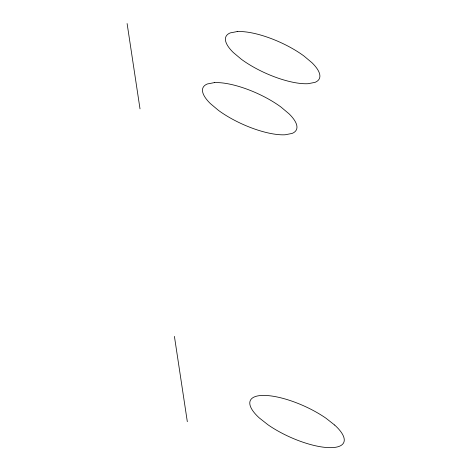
<?xml version="1.0" encoding="UTF-8"?>
<svg xmlns="http://www.w3.org/2000/svg" width="471" height="471" viewBox="0 0 471 471"><rect width="100%" height="100%" fill="white"/><g stroke="black" fill="none" stroke-linecap="round" stroke-linejoin="round"><path stroke-width="0.71" d="M127.105 23.55L140.011 108.866M174.417 336.382L187.323 421.698M237.213 31.563L230.337 32.882A51.215 17.062 24.2 0 0 233.304 52.505L241.411 59.311A51.215 17.062 24.2 0 0 308.087 83.703L314.964 82.378A51.215 17.062 24.2 0 0 311.996 62.755L303.889 55.955A51.215 17.062 24.2 0 0 237.213 31.563M214.276 82.631L207.399 83.956A51.215 17.062 24.2 0 0 210.366 103.579L218.473 110.385A51.215 17.062 24.2 0 0 285.149 134.777L292.026 133.452A51.215 17.062 24.2 0 0 289.059 113.829L280.952 107.023A51.215 17.062 24.2 0 0 214.276 82.631M334.663 425.054L325.991 418.23A51.215 17.062 24.2 0 0 263.813 395.41A51.215 17.062 24.2 0 0 259.386 418.018L268.058 424.836A51.215 17.062 24.2 0 0 330.242 447.662A51.215 17.062 24.2 0 0 334.663 425.054"/></g></svg>
